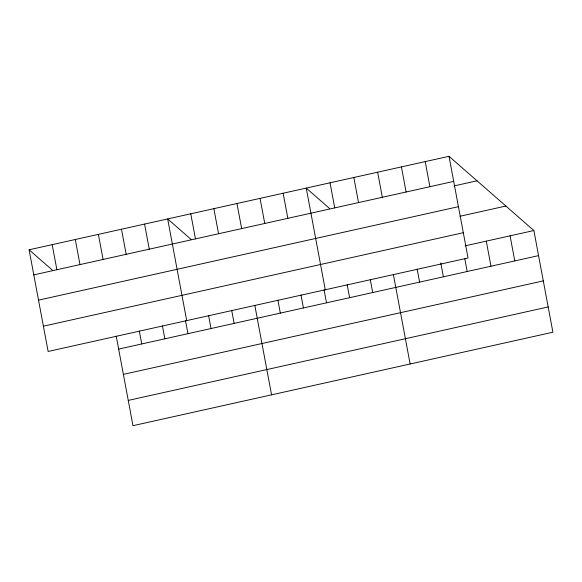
<?xml version="1.0" encoding="UTF-8"?>
<svg xmlns="http://www.w3.org/2000/svg" width="582" height="582" viewBox="0 0 582 582"><rect width="100%" height="100%" fill="white"/><g stroke="black" fill="none" stroke-linecap="round" stroke-linejoin="round"><path stroke-width="0.87" d="M449.013 156.311L468.037 257.986L48.124 351.463L29.1 249.787L449.013 156.311L533.876 230.537L552.9 332.213L132.987 425.689L116.225 336.127M33.792 274.879L453.705 181.402M454.106 185.905L477.014 180.806M38.521 300.152L458.434 206.675M460.042 216.242L505.867 206.043M43.395 326.189L463.308 232.713M465.134 245.837L533.876 230.537M118.655 349.098L538.568 255.622M123.384 374.372L543.297 280.895M128.258 400.416L548.171 306.94M329.579 208.509L306.241 188.095L325.273 289.771M191.005 239.355L167.674 218.941L186.698 320.617M29.1 249.787L52.438 270.201M510.079 235.834L514.772 260.918M486.283 241.13L490.975 266.214M464.756 258.539L467.179 271.51M425.216 161.607L429.909 186.698M440.8 262.969L443.389 276.814M401.42 166.91L406.12 191.995M417.163 269.131L419.593 282.11M377.631 172.207L382.323 197.291M393.367 274.428L410.128 363.99M353.834 177.503L358.527 202.587M370.276 279.571L372.698 292.55M330.038 182.799L334.73 207.883M347.178 284.714L349.607 297.686M324.079 289.851L326.509 302.829M283.15 193.239L287.843 218.323M300.989 294.994L303.418 307.973M260.052 198.375L264.745 223.466M277.89 300.137L280.32 313.109M236.954 203.518L241.654 228.602M254.8 305.274L271.561 394.843M213.863 208.662L218.556 233.746M231.701 310.417L234.131 323.396M190.765 213.798L195.465 238.889M208.603 315.56L211.033 328.532M185.513 320.704L187.942 333.675M144.576 224.085L149.268 249.169M162.414 325.84L164.844 338.819M121.478 229.228L126.178 254.312M139.324 330.983L141.746 343.955M98.387 234.364L103.079 259.448M75.289 239.508L79.989 264.592M52.198 244.651L56.891 269.735"/></g></svg>
